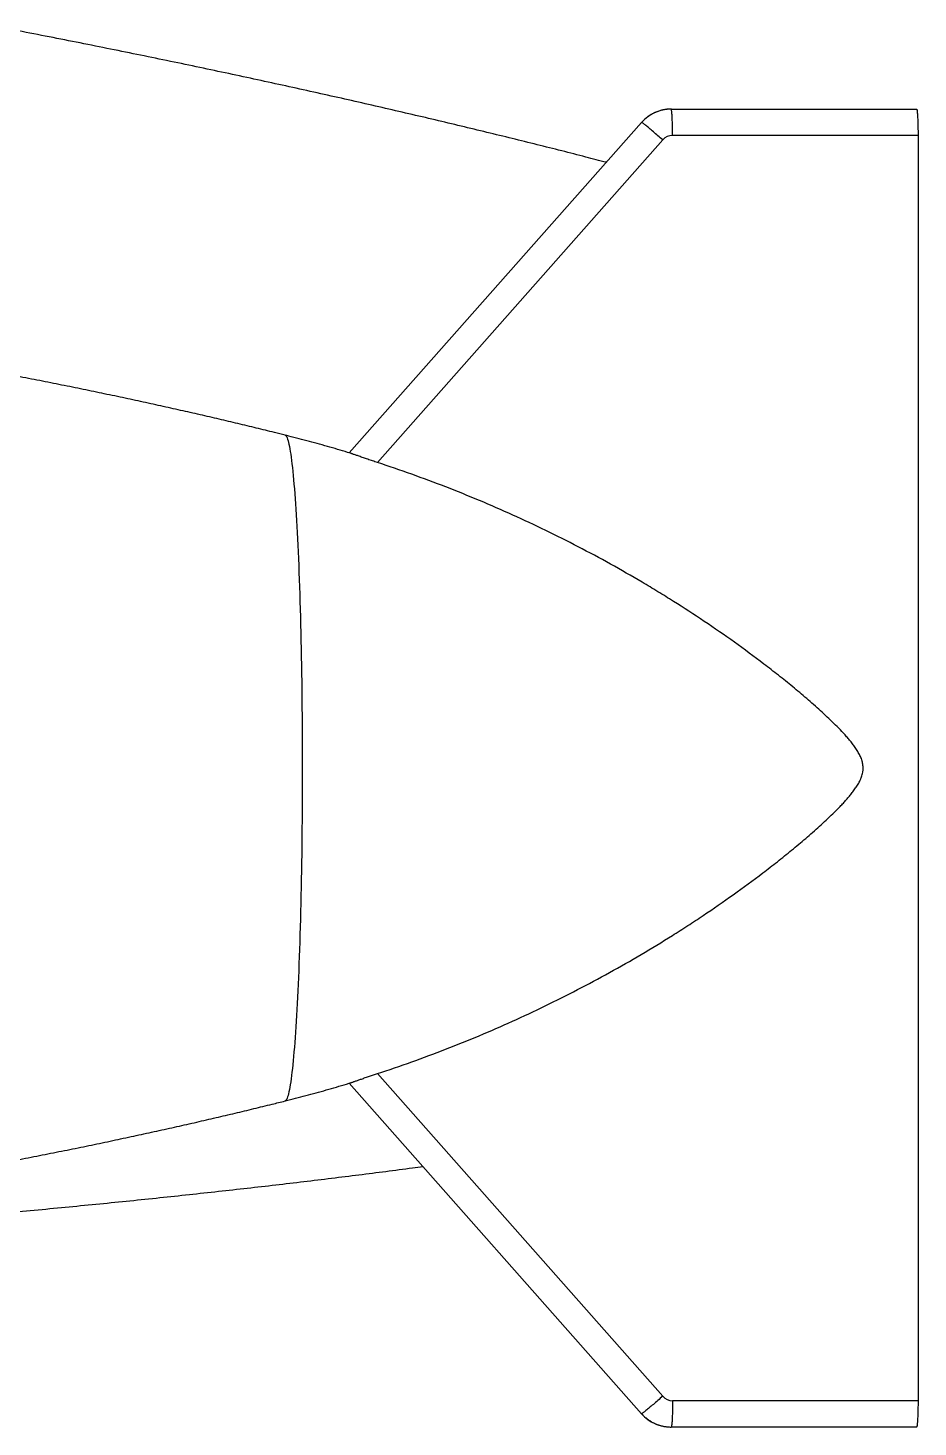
# Model space of a CAD drawing. Header units: millimetres. Extents: x 0 to 594, y 0 to 420.
# Drawn here: x 441.46 to 458.34, y 293.48 to 320.02 of the extents above; entities that cross this region are included whole.
import ezdxf

# ---------------------------------------------------------------- set-up
doc = ezdxf.new("R2010")
doc.units = ezdxf.units.MM

msp = doc.modelspace()

# ---------------------------------------------------------------- linework, layer by layer
at = {"color": 7, "linetype": 'Continuous', "lineweight": 25}
for p, q in [((453.662, 318.483), (458.318, 318.483)), ((447.555, 311.96), (453.101, 318.23)), ((453.1, 318.23), (447.556, 311.961)), ((453.101, 318.23), (453.1, 318.23)), ((458.344, 317.983), (453.688, 317.983)), ((458.344, 317.983), (458.344, 293.983)), ((453.501, 317.899), (448.089, 311.779)), ((448.089, 300.186), (453.501, 294.067)), ((447.555, 300.005), (453.1, 293.736)), ((453.101, 293.735), (447.555, 300.005)), ((453.688, 293.983), (458.344, 293.983)), ((453.101, 293.735), (453.1, 293.736)), ((458.318, 293.483), (453.662, 293.483))]:
    msp.add_line(p, q, dxfattribs=at)
at = {"color": 7, "linetype": 'Continuous', "lineweight": 25, "flags": 128}
for points in [[(453.688, 317.983), (453.688, 318.013), (453.688, 318.043), (453.688, 318.073), (453.687, 318.102), (453.687, 318.132), (453.686, 318.16), (453.686, 318.188), (453.685, 318.215), (453.684, 318.241), (453.683, 318.267), (453.682, 318.291), (453.681, 318.314), (453.68, 318.336), (453.679, 318.357), (453.678, 318.376), (453.677, 318.394), (453.675, 318.411), (453.674, 318.425), (453.673, 318.439), (453.671, 318.45), (453.67, 318.46), (453.668, 318.468), (453.667, 318.475), (453.665, 318.479), (453.663, 318.482), (453.662, 318.483)], [(458.318, 318.483), (458.319, 318.482), (458.321, 318.479), (458.323, 318.475), (458.324, 318.468), (458.326, 318.46), (458.327, 318.45), (458.329, 318.439), (458.33, 318.425), (458.331, 318.411), (458.333, 318.394), (458.334, 318.376), (458.335, 318.357), (458.336, 318.336), (458.337, 318.314), (458.339, 318.291), (458.339, 318.267), (458.34, 318.241), (458.341, 318.215), (458.342, 318.188), (458.342, 318.16), (458.343, 318.132), (458.343, 318.102), (458.344, 318.073), (458.344, 318.043), (458.344, 318.013), (458.344, 317.983)], [(453.501, 317.899), (453.479, 317.919), (453.456, 317.938), (453.433, 317.958), (453.411, 317.978), (453.389, 317.997), (453.367, 318.016), (453.345, 318.035), (453.324, 318.053), (453.304, 318.07), (453.284, 318.087), (453.265, 318.103), (453.247, 318.118), (453.229, 318.133), (453.213, 318.147), (453.197, 318.159), (453.182, 318.171), (453.169, 318.182), (453.156, 318.192), (453.145, 318.201), (453.135, 318.208), (453.126, 318.215), (453.118, 318.22), (453.112, 318.225), (453.107, 318.228), (453.103, 318.229), (453.101, 318.23)], [(446.339, 312.298), (446.343, 312.296), (446.352, 312.289), (446.36, 312.279), (446.369, 312.264), (446.377, 312.244), (446.386, 312.22), (446.395, 312.192), (446.403, 312.16), (446.412, 312.124), (446.42, 312.083), (446.428, 312.038), (446.436, 311.989), (446.445, 311.936), (446.453, 311.879), (446.461, 311.817), (446.469, 311.752), (446.477, 311.683), (446.484, 311.61), (446.492, 311.533), (446.5, 311.452), (446.507, 311.368), (446.514, 311.279), (446.522, 311.187), (446.529, 311.092), (446.536, 310.993), (446.542, 310.891), (446.549, 310.785), (446.556, 310.676), (446.562, 310.564), (446.568, 310.448), (446.574, 310.33), (446.58, 310.209), (446.586, 310.084), (446.591, 309.957), (446.597, 309.827), (446.602, 309.695), (446.607, 309.56), (446.612, 309.422), (446.616, 309.283), (446.621, 309.14), (446.625, 308.996), (446.629, 308.85), (446.633, 308.702), (446.636, 308.551), (446.64, 308.4), (446.643, 308.246), (446.646, 308.091), (446.649, 307.934), (446.651, 307.776), (446.654, 307.617), (446.656, 307.457), (446.658, 307.296), (446.659, 307.134), (446.661, 306.971), (446.662, 306.807), (446.663, 306.643), (446.664, 306.478), (446.664, 306.313), (446.665, 306.148), (446.665, 305.983), (446.665, 305.817), (446.664, 305.652), (446.664, 305.487), (446.663, 305.323), (446.662, 305.158), (446.661, 304.995), (446.659, 304.832), (446.658, 304.67), (446.656, 304.508), (446.654, 304.348), (446.651, 304.189), (446.649, 304.031), (446.646, 303.875), (446.643, 303.72), (446.64, 303.566), (446.636, 303.414), (446.633, 303.264), (446.629, 303.116), (446.625, 302.969), (446.621, 302.825), (446.616, 302.683), (446.612, 302.543), (446.607, 302.406), (446.602, 302.271), (446.597, 302.138), (446.591, 302.008), (446.586, 301.881), (446.58, 301.757), (446.574, 301.636), (446.568, 301.517), (446.562, 301.402), (446.556, 301.29), (446.549, 301.18), (446.542, 301.075), (446.536, 300.972), (446.529, 300.873), (446.522, 300.778), (446.514, 300.686), (446.507, 300.598), (446.5, 300.513), (446.492, 300.433), (446.484, 300.356), (446.477, 300.283), (446.469, 300.213), (446.461, 300.148), (446.453, 300.087), (446.445, 300.03), (446.436, 299.976), (446.428, 299.927), (446.42, 299.883), (446.412, 299.842), (446.403, 299.805), (446.395, 299.773), (446.386, 299.745), (446.377, 299.721), (446.369, 299.702), (446.36, 299.687), (446.352, 299.676), (446.343, 299.67), (446.339, 299.668)], [(453.501, 294.067), (453.479, 294.047), (453.456, 294.027), (453.433, 294.007), (453.411, 293.988), (453.389, 293.968), (453.367, 293.949), (453.345, 293.931), (453.324, 293.913), (453.304, 293.895), (453.284, 293.879), (453.265, 293.863), (453.247, 293.847), (453.229, 293.833), (453.213, 293.819), (453.197, 293.806), (453.182, 293.794), (453.169, 293.783), (453.156, 293.773), (453.145, 293.765), (453.135, 293.757), (453.126, 293.75), (453.118, 293.745), (453.112, 293.741), (453.107, 293.738), (453.103, 293.736), (453.101, 293.735)], [(453.688, 293.983), (453.688, 293.953), (453.688, 293.922), (453.688, 293.893), (453.687, 293.863), (453.687, 293.834), (453.686, 293.805), (453.686, 293.778), (453.685, 293.75), (453.684, 293.724), (453.683, 293.699), (453.682, 293.674), (453.681, 293.651), (453.68, 293.629), (453.679, 293.608), (453.678, 293.589), (453.677, 293.571), (453.675, 293.555), (453.674, 293.54), (453.673, 293.527), (453.671, 293.515), (453.67, 293.505), (453.668, 293.497), (453.667, 293.491), (453.665, 293.486), (453.663, 293.484), (453.662, 293.483)], [(458.344, 293.983), (458.344, 293.953), (458.344, 293.922), (458.344, 293.893), (458.343, 293.863), (458.343, 293.834), (458.342, 293.805), (458.342, 293.778), (458.341, 293.75), (458.34, 293.724), (458.339, 293.699), (458.339, 293.674), (458.337, 293.651), (458.336, 293.629), (458.335, 293.608), (458.334, 293.589), (458.333, 293.571), (458.331, 293.555), (458.33, 293.54), (458.329, 293.527), (458.327, 293.515), (458.326, 293.505), (458.324, 293.497), (458.323, 293.491), (458.321, 293.486), (458.319, 293.484), (458.318, 293.483)]]:
    msp.add_lwpolyline(points, dxfattribs=at)
at = {"color": 7, "linetype": 'Continuous', "lineweight": 25}
for centre, radius, start, end in [((453.662, 317.734), 0.749, 90.0082, 138.5181), ((453.688, 317.733), 0.25, 90.0085, 138.5178), ((453.688, 294.232), 0.25, 221.4822, 269.9915), ((453.662, 294.231), 0.749, 221.4823, 269.9914)]:
    msp.add_arc(centre, radius, start, end, dxfattribs=at)
for points, knots in [([(452.431, 317.473), (452.302, 317.506), (452.02, 317.579), (451.583, 317.691), (451.117, 317.808), (450.644, 317.925), (450.164, 318.042), (449.677, 318.16), (449.184, 318.277), (448.684, 318.394), (448.177, 318.512), (447.664, 318.629), (447.144, 318.746), (446.616, 318.863), (446.082, 318.98), (445.542, 319.097), (444.994, 319.214), (444.44, 319.331), (443.879, 319.447), (443.311, 319.563), (442.737, 319.679), (442.155, 319.795), (441.574, 319.909), (441.186, 319.984), (440.994, 320.021)], [0, 0, 0, 0, 0.034078, 0.074536, 0.115552, 0.157127, 0.199263, 0.24196, 0.28522, 0.329042, 0.373428, 0.418378, 0.463893, 0.509971, 0.556614, 0.60382, 0.651589, 0.699921, 0.748814, 0.798268, 0.848282, 0.898853, 0.94998, 1, 1, 1, 1]), ([(453.662, 318.483), (453.651, 318.483), (453.63, 318.482), (453.596, 318.48), (453.562, 318.476), (453.528, 318.471), (453.494, 318.464), (453.461, 318.456), (453.428, 318.446), (453.396, 318.434), (453.364, 318.421), (453.332, 318.407), (453.302, 318.391), (453.272, 318.374), (453.243, 318.355), (453.215, 318.335), (453.188, 318.314), (453.162, 318.292), (453.137, 318.268), (453.116, 318.247), (453.105, 318.234), (453.1, 318.23)], [0, 0, 0, 0, 0.049426, 0.103645, 0.157864, 0.212084, 0.266303, 0.320523, 0.374743, 0.428962, 0.483183, 0.537404, 0.591625, 0.645847, 0.70007, 0.754294, 0.808518, 0.862744, 0.916971, 0.971199, 1, 1, 1, 1]), ([(446.339, 312.297), (446.271, 312.314), (446.089, 312.36), (445.791, 312.433), (445.441, 312.517), (445.086, 312.601), (444.723, 312.685), (444.354, 312.769), (443.978, 312.853), (443.595, 312.936), (443.205, 313.02), (442.808, 313.104), (442.405, 313.187), (441.994, 313.27), (441.577, 313.353), (441.152, 313.436), (440.721, 313.519), (440.282, 313.601), (439.837, 313.683), (439.384, 313.765), (438.924, 313.847), (438.458, 313.928), (437.984, 314.008), (437.561, 314.079), (437.295, 314.123), (437.19, 314.14)], [0, 0, 0, 0, 0.0224851, 0.0602712, 0.0987455, 0.137913, 0.1777783, 0.2183462, 0.2596208, 0.3016065, 0.344307, 0.3877262, 0.4318675, 0.4767342, 0.5223295, 0.568656, 0.6157164, 0.6635129, 0.7120477, 0.7613226, 0.811339, 0.8620984, 0.9136017, 0.9658496, 1, 1, 1, 1]), ([(447.57, 311.957), (447.508, 311.975), (447.381, 312.014), (447.189, 312.07), (446.994, 312.125), (446.799, 312.178), (446.603, 312.23), (446.45, 312.27), (446.362, 312.292), (446.339, 312.297)], [0, 0, 0, 0, 0.152775, 0.311277, 0.469759, 0.628221, 0.786664, 0.945087, 1, 1, 1, 1]), ([(448.089, 311.779), (448.073, 311.784), (448.043, 311.794), (447.997, 311.809), (447.952, 311.825), (447.907, 311.84), (447.864, 311.855), (447.822, 311.869), (447.781, 311.883), (447.744, 311.897), (447.71, 311.909), (447.679, 311.919), (447.65, 311.929), (447.626, 311.938), (447.605, 311.945), (447.588, 311.951), (447.577, 311.955), (447.572, 311.956), (447.57, 311.957)], [0, 0, 0, 0, 0.066283, 0.132564, 0.200718, 0.26887, 0.335186, 0.4015, 0.469963, 0.538422, 0.601129, 0.663833, 0.72866, 0.793483, 0.851625, 0.909765, 0.969792, 1, 1, 1, 1]), ([(448.089, 300.186), (448.525, 300.329), (448.957, 300.484), (449.811, 300.815), (450.233, 300.992), (451.067, 301.368), (451.479, 301.568), (452.293, 301.99), (452.695, 302.212), (453.291, 302.564), (453.488, 302.684), (453.782, 302.868), (453.879, 302.931), (454.025, 303.025), (454.074, 303.057), (454.171, 303.121), (454.219, 303.153), (454.46, 303.314), (454.651, 303.446), (455.029, 303.716), (455.216, 303.853), (455.493, 304.064), (455.584, 304.135), (455.767, 304.279), (455.857, 304.351), (455.992, 304.462), (456.037, 304.499), (456.126, 304.573), (456.17, 304.611), (456.302, 304.724), (456.389, 304.801), (456.518, 304.917), (456.561, 304.957), (456.646, 305.036), (456.688, 305.076), (456.771, 305.157), (456.812, 305.198), (456.873, 305.261), (456.893, 305.282), (456.933, 305.324), (456.952, 305.346), (456.991, 305.389), (457.01, 305.411), (457.047, 305.455), (457.066, 305.477), (457.102, 305.523), (457.119, 305.546), (457.153, 305.593), (457.169, 305.616), (457.201, 305.665), (457.215, 305.69), (457.236, 305.729), (457.242, 305.742), (457.252, 305.762), (457.255, 305.769), (457.261, 305.783), (457.263, 305.789), (457.277, 305.824), (457.285, 305.852), (457.295, 305.895), (457.298, 305.909), (457.301, 305.931), (457.301, 305.938), (457.303, 305.953), (457.303, 305.961), (457.304, 305.997), (457.302, 306.026), (457.295, 306.07), (457.292, 306.084), (457.287, 306.105), (457.285, 306.112), (457.281, 306.127), (457.279, 306.134), (457.267, 306.169), (457.256, 306.196), (457.23, 306.248), (457.216, 306.274), (457.193, 306.312), (457.186, 306.324), (457.169, 306.349), (457.161, 306.361), (457.136, 306.397), (457.119, 306.42), (457.083, 306.467), (457.065, 306.489), (457.028, 306.534), (457.009, 306.556), (456.951, 306.621), (456.912, 306.664), (456.831, 306.748), (456.79, 306.789), (456.707, 306.871), (456.665, 306.911), (456.581, 306.991), (456.538, 307.03), (456.452, 307.109), (456.408, 307.147), (456.321, 307.224), (456.277, 307.263), (456.145, 307.376), (456.056, 307.451), (455.877, 307.598), (455.787, 307.671), (455.605, 307.815), (455.513, 307.886), (455.237, 308.097), (455.05, 308.235), (454.673, 308.504), (454.482, 308.636), (454.097, 308.895), (453.902, 309.021), (453.656, 309.176), (453.607, 309.207), (453.508, 309.268), (453.459, 309.298), (453.31, 309.389), (453.211, 309.449), (452.712, 309.744), (452.308, 309.968), (451.49, 310.392), (451.077, 310.593), (450.239, 310.971), (449.816, 311.149), (448.959, 311.481), (448.526, 311.636), (448.089, 311.779)], [0, 0, 0, 0, 0.0625, 0.0625, 0.125, 0.125, 0.1875, 0.1875, 0.25, 0.25, 0.28125, 0.28125, 0.296875, 0.296875, 0.304688, 0.304688, 0.3125, 0.3125, 0.34375, 0.34375, 0.375, 0.375, 0.390625, 0.390625, 0.40625, 0.40625, 0.414063, 0.414063, 0.421875, 0.421875, 0.4375, 0.4375, 0.445313, 0.445313, 0.453125, 0.453125, 0.460938, 0.460938, 0.464844, 0.464844, 0.46875, 0.46875, 0.472656, 0.472656, 0.476563, 0.476563, 0.480469, 0.480469, 0.484375, 0.484375, 0.488281, 0.488281, 0.490234, 0.490234, 0.491211, 0.491211, 0.492188, 0.492188, 0.496094, 0.496094, 0.498047, 0.498047, 0.499023, 0.499023, 0.5, 0.5, 0.503906, 0.503906, 0.505859, 0.505859, 0.506836, 0.506836, 0.507813, 0.507813, 0.511719, 0.511719, 0.515625, 0.515625, 0.517578, 0.517578, 0.519531, 0.519531, 0.523438, 0.523438, 0.527344, 0.527344, 0.53125, 0.53125, 0.539063, 0.539063, 0.546875, 0.546875, 0.554688, 0.554688, 0.5625, 0.5625, 0.570313, 0.570313, 0.578125, 0.578125, 0.59375, 0.59375, 0.609375, 0.609375, 0.625, 0.625, 0.65625, 0.65625, 0.6875, 0.6875, 0.71875, 0.71875, 0.726563, 0.726563, 0.734375, 0.734375, 0.75, 0.75, 0.8125, 0.8125, 0.875, 0.875, 0.9375, 0.9375, 1, 1, 1, 1]), ([(447.57, 300.009), (447.572, 300.009), (447.577, 300.011), (447.588, 300.015), (447.604, 300.02), (447.623, 300.026), (447.644, 300.034), (447.668, 300.042), (447.695, 300.052), (447.723, 300.062), (447.754, 300.073), (447.788, 300.084), (447.823, 300.097), (447.86, 300.11), (447.899, 300.123), (447.938, 300.136), (447.976, 300.149), (448.013, 300.161), (448.051, 300.174), (448.076, 300.182), (448.089, 300.186)], [0, 0, 0, 0, 0.033437, 0.089921, 0.144763, 0.199606, 0.255971, 0.312338, 0.368529, 0.424722, 0.48237, 0.54002, 0.599582, 0.659147, 0.720222, 0.781299, 0.835471, 0.889643, 0.944821, 1, 1, 1, 1]), ([(446.339, 299.668), (446.34, 299.668), (446.407, 299.685), (446.538, 299.718), (446.732, 299.769), (446.926, 299.822), (447.119, 299.876), (447.312, 299.932), (447.462, 299.976), (447.548, 300.002), (447.57, 300.009)], [0, 0, 0, 0, 0.003521, 0.160669, 0.317796, 0.474901, 0.631985, 0.789046, 0.946086, 1, 1, 1, 1]), ([(432.189, 297.083), (432.332, 297.103), (432.659, 297.147), (433.167, 297.217), (433.712, 297.294), (434.251, 297.372), (434.782, 297.45), (435.306, 297.528), (435.823, 297.608), (436.332, 297.687), (436.835, 297.768), (437.33, 297.848), (437.818, 297.929), (438.299, 298.011), (438.773, 298.092), (439.24, 298.175), (439.699, 298.257), (440.151, 298.34), (440.596, 298.423), (441.034, 298.507), (441.465, 298.59), (441.889, 298.674), (442.306, 298.758), (442.715, 298.842), (443.118, 298.927), (443.514, 299.011), (443.902, 299.096), (444.284, 299.181), (444.659, 299.266), (445.027, 299.351), (445.388, 299.436), (445.742, 299.521), (446.059, 299.598), (446.256, 299.648), (446.339, 299.668)], [0, 0, 0, 0, 0.029965, 0.06872, 0.106995, 0.144787, 0.182094, 0.218917, 0.255253, 0.291102, 0.326464, 0.361338, 0.395723, 0.429621, 0.463031, 0.495954, 0.52839, 0.56034, 0.591806, 0.622787, 0.653286, 0.683304, 0.712842, 0.741903, 0.770489, 0.798601, 0.826241, 0.853413, 0.880119, 0.906362, 0.932144, 0.957468, 0.982338, 1, 1, 1, 1]), ([(432.131, 296.898), (432.336, 296.909), (432.767, 296.934), (433.423, 296.973), (434.094, 297.015), (434.759, 297.058), (435.418, 297.102), (436.071, 297.147), (436.717, 297.194), (437.357, 297.241), (437.99, 297.29), (438.617, 297.34), (439.237, 297.391), (439.851, 297.443), (440.458, 297.495), (441.058, 297.549), (441.652, 297.604), (442.239, 297.66), (442.819, 297.717), (443.393, 297.774), (443.96, 297.833), (444.52, 297.893), (445.073, 297.953), (445.619, 298.014), (446.159, 298.076), (446.692, 298.139), (447.218, 298.203), (447.737, 298.267), (448.25, 298.332), (448.654, 298.384), (448.888, 298.416), (448.953, 298.424)], [0, 0, 0, 0, 0.036513, 0.076699, 0.116522, 0.155981, 0.195071, 0.233792, 0.272139, 0.310111, 0.347706, 0.384921, 0.421755, 0.458205, 0.49427, 0.529949, 0.565239, 0.600141, 0.634652, 0.668771, 0.702499, 0.735833, 0.768774, 0.801321, 0.833474, 0.865232, 0.896596, 0.927564, 0.958139, 0.988319, 1, 1, 1, 1]), ([(453.1, 293.736), (453.107, 293.728), (453.122, 293.712), (453.146, 293.688), (453.171, 293.665), (453.198, 293.643), (453.226, 293.623), (453.254, 293.603), (453.283, 293.585), (453.313, 293.568), (453.344, 293.553), (453.376, 293.539), (453.408, 293.527), (453.44, 293.516), (453.474, 293.507), (453.507, 293.499), (453.541, 293.492), (453.575, 293.488), (453.609, 293.484), (453.638, 293.483), (453.656, 293.483), (453.662, 293.483)], [0, 0, 0, 0, 0.049385, 0.103621, 0.157857, 0.212092, 0.266326, 0.320559, 0.37479, 0.42902, 0.483249, 0.537477, 0.591704, 0.64593, 0.700154, 0.754378, 0.808601, 0.862823, 0.917045, 0.971266, 1, 1, 1, 1])]:
    msp.add_open_spline(points, degree=3, knots=knots, dxfattribs=at)

doc.saveas('drawing.dxf')
